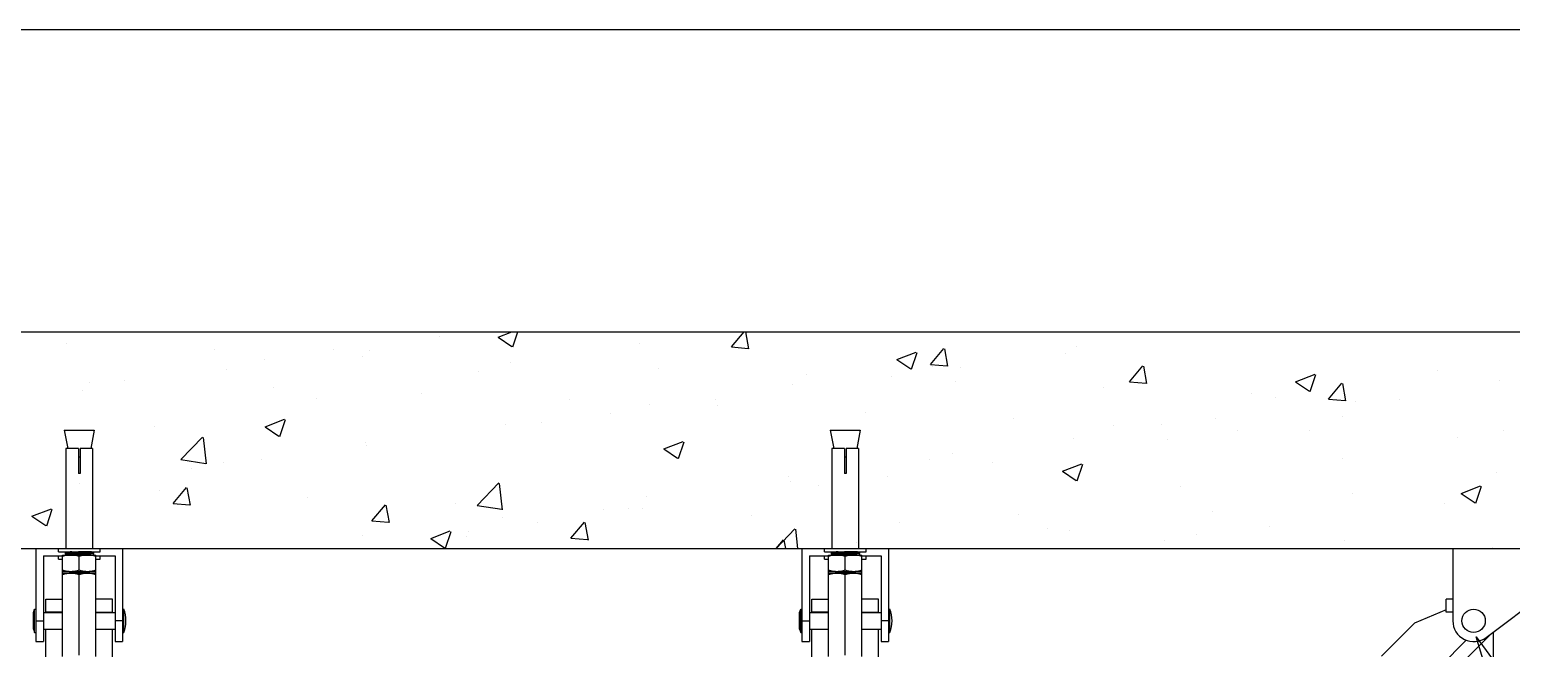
# Model space of a CAD drawing. Extents: x 1060579 to 1383165, y 581819 to 1037910.
# Drawn here: x 1266877 to 1270928, y 866759 to 868450 of the extents above; entities that cross this region are included whole.
import ezdxf

# ---------------------------------------------------------------- set-up
doc = ezdxf.new("R2010")
doc.units = 0
doc.header["$LTSCALE"] = 1000
doc.header["$MEASUREMENT"] = 0
for name, color, linetype in [('02___PRT_ALL_AXES', 7, 'Continuous'), ('03___PRT_ALL_CURVES', 7, 'Continuous'), ('11122', 7, 'Continuous'), ('图框', 7, 'Continuous')]:
    doc.layers.add(name, color=color, linetype=linetype)

msp = doc.modelspace()

# ---------------------------------------------------------------- linework, layer by layer
at = {"color": 0, "linetype": 'Continuous'}
for p, q in [((1266976.2, 867305.1), (1266976.2, 867236.9)), ((1267010.3, 867305.1), (1266976.2, 867305.1)), ((1267010.3, 867305.1), (1267010.3, 867236.9)), ((1267014.9, 867305.1), (1267014.9, 867236.9)), ((1267048.9, 867305.1), (1267014.9, 867305.1)), ((1267048.9, 867305.1), (1267048.9, 867236.9)), ((1269070.7, 867305.1), (1269070.7, 867236.9)), ((1269104.8, 867305.1), (1269070.7, 867305.1)), ((1269104.8, 867305.1), (1269104.8, 867236.9)), ((1269109.4, 867305.1), (1269109.4, 867236.9)), ((1269143.5, 867305.1), (1269109.4, 867305.1)), ((1269143.5, 867305.1), (1269143.5, 867236.9)), ((1266976.1, 867236.9), (1266976.1, 867032)), ((1266976.2, 867236.9), (1266976.1, 867236.9)), ((1267014.9, 867236.9), (1267010.3, 867236.9)), ((1267049, 867236.9), (1267048.9, 867236.9)), ((1267049, 867236.9), (1267049, 867032)), ((1269070.7, 867236.9), (1269070.7, 867032)), ((1269070.7, 867236.9), (1269070.7, 867236.9)), ((1269109.4, 867236.9), (1269104.8, 867236.9)), ((1269143.5, 867236.9), (1269143.5, 867032)), ((1269143.5, 867236.9), (1269143.5, 867236.9)), ((1266894.2, 867032), (1266894.2, 866777)), ((1266894.2, 867032), (1266955.7, 867032)), ((1267069.5, 867032), (1267131, 867032)), ((1267131, 867032), (1267131, 866777)), ((1268988.7, 867032), (1268988.7, 866777)), ((1268988.7, 867032), (1269050.2, 867032)), ((1269164, 867032), (1269225.5, 867032)), ((1269225.5, 867032), (1269225.5, 866777)), ((1270768.1, 867032), (1270768.1, 866833.9)), ((1270768.1, 867032), (1271188.9, 867032)), ((1266914.7, 867011.5), (1266914.7, 866777)), ((1266914.7, 867011.5), (1266967, 867011.5)), ((1266973.9, 867020.6), (1266973.9, 867016.9)), ((1266977.2, 867021.4), (1266976.5, 867021.3)), ((1266978.1, 867021.4), (1266977.2, 867021.4)), ((1266977.8, 867016.1), (1266978.7, 867016.1)), ((1266979, 867021.5), (1266978.1, 867021.4)), ((1266978.7, 867016.1), (1266979.7, 867016)), ((1266980.7, 867021.5), (1266979, 867021.5)), ((1266979.7, 867016), (1266981.6, 867015.9)), ((1266982.7, 867021.6), (1266980.7, 867021.5)), ((1266981.6, 867015.9), (1266985.3, 867015.8)), ((1266987.8, 867021.8), (1266982.7, 867021.6)), ((1266983.8, 867016.7), (1266985.2, 867016.6)), ((1266985.2, 867017.6), (1266984.4, 867017.6)), ((1266985.2, 867021.3), (1266984.7, 867021.2)), ((1266985.2, 867017.1), (1266984.7, 867017.1)), ((1266984.8, 867015.8), (1266985.2, 867015.8)), ((1266985.3, 867021.3), (1266985.2, 867021.3)), ((1266985.3, 867017.6), (1266985.2, 867017.6)), ((1266985.3, 867017.1), (1266985.2, 867017.1)), ((1266985.2, 867017.1), (1266985.2, 867017.1)), ((1266985.3, 867022), (1266985.3, 867022.8)), ((1266985.3, 867021.9), (1266985.7, 867021.7)), ((1266985.3, 867016.8), (1266986.2, 867016.9)), ((1266985.3, 867015.2), (1266985.3, 867016.8)), ((1266985.3, 867015.1), (1266987.7, 867013.7)), ((1266986.2, 867016.9), (1266987.2, 867017)), ((1266986.4, 867022.3), (1266987.9, 867022.5)), ((1266986.4, 867015.5), (1266987.9, 867015.7)), ((1266987.2, 867017), (1266988.3, 867017)), ((1266996.5, 867022), (1266987.8, 867021.8)), ((1266988.4, 867017.7), (1266988.3, 867017.7)), ((1266988.3, 867017), (1266990.4, 867017.1)), ((1266988.5, 867017.7), (1266988.4, 867017.7)), ((1266990.4, 867017.1), (1266993.7, 867017.2)), ((1266993.7, 867017.2), (1266998.7, 867017.4)), ((1266998.7, 867017.4), (1267005.9, 867017.6)), ((1267012.6, 867017.8), (1267011.6, 867017.8)), ((1267012.6, 867017.8), (1267011.6, 867017.8)), ((1267011.7, 867016.9), (1267012.4, 867016.9)), ((1267012.6, 867022.4), (1267011.8, 867022.4)), ((1267027.7, 867022.8), (1267012.6, 867022.4)), ((1267015.8, 867022.5), (1267012.6, 867022.4)), ((1267012.6, 867017.8), (1267012.6, 867017.8)), ((1267024.9, 867018.1), (1267037.3, 867018.4)), ((1267034.5, 867015.7), (1267037.5, 867016)), ((1267035.3, 867014), (1267037.8, 867014.2)), ((1267036, 867018.9), (1267035.7, 867018.8)), ((1267037.3, 867018.4), (1267042.5, 867018.6)), ((1267037.8, 867014.2), (1267039.3, 867014.4)), ((1267039.8, 867016.6), (1267038.1, 867017.5)), ((1267039.9, 867022.6), (1267038.5, 867022.6)), ((1267039.3, 867014.4), (1267039.8, 867014.6)), ((1267039.8, 867014.1), (1267039.3, 867014.5)), ((1267039.9, 867016.5), (1267039.8, 867016.6)), ((1267039.8, 867014.6), (1267039.9, 867014.6)), ((1267039.8, 867014.5), (1267039.9, 867014.5)), ((1267039.8, 867014.1), (1267040.3, 867014.1)), ((1267046.1, 867022.8), (1267039.9, 867022.6)), ((1267039.9, 867016.5), (1267039.9, 867014.6)), ((1267039.9, 867014.5), (1267040, 867014.5)), ((1267039.9, 867013.7), (1267039.9, 867014)), ((1267042.1, 867017.7), (1267042.2, 867017.6)), ((1267042.1, 867013.9), (1267042.2, 867013.9)), ((1267042.2, 867014.2), (1267042.2, 867017.6)), ((1267042.2, 867014.2), (1267042.2, 867014.2)), ((1267042.2, 867013.9), (1267042.3, 867013.8)), ((1267042.3, 867013.8), (1267042.5, 867013.8)), ((1267042.5, 867018.6), (1267044.5, 867018.7)), ((1267042.5, 867013.8), (1267042.6, 867013.7)), ((1267042.9, 867018.3), (1267050.8, 867018.3)), ((1267044.5, 867018.7), (1267046.2, 867018.8)), ((1267046.4, 867018.7), (1267045.7, 867018.7)), ((1267046.2, 867018.8), (1267047.2, 867018.8)), ((1267047.3, 867018.7), (1267046.4, 867018.7)), ((1267047.2, 867018.8), (1267048, 867018.9)), ((1267048, 867018.6), (1267047.3, 867018.7)), ((1267048, 867018.9), (1267048.6, 867018.9)), ((1267051.3, 867022.8), (1267051.3, 867019.7)), ((1267051.3, 867017.8), (1267051.3, 867017.8)), ((1267051.3, 867017.8), (1267051.3, 867014.2)), ((1267058.1, 867011.5), (1267110.5, 867011.5)), ((1267110.5, 867011.5), (1267110.5, 866777)), ((1269009.2, 867011.5), (1269009.2, 866777)), ((1269009.2, 867011.5), (1269061.6, 867011.5)), ((1269068.4, 867020.6), (1269068.4, 867016.9)), ((1269071.8, 867021.4), (1269071, 867021.3)), ((1269072.6, 867021.4), (1269071.8, 867021.4)), ((1269072.3, 867016.1), (1269073.2, 867016.1)), ((1269073.5, 867021.5), (1269072.6, 867021.4)), ((1269073.2, 867016.1), (1269074.3, 867016)), ((1269075.2, 867021.5), (1269073.5, 867021.5)), ((1269074.3, 867016), (1269076.1, 867015.9)), ((1269077.3, 867021.6), (1269075.2, 867021.5)), ((1269076.1, 867015.9), (1269079.8, 867015.8)), ((1269082.3, 867021.8), (1269077.3, 867021.6)), ((1269078.3, 867016.7), (1269079.7, 867016.6)), ((1269079.7, 867017.6), (1269078.9, 867017.6)), ((1269079.7, 867017.1), (1269079.2, 867017.1)), ((1269079.8, 867021.3), (1269079.3, 867021.2)), ((1269079.3, 867015.8), (1269079.7, 867015.8)), ((1269079.8, 867017.6), (1269079.7, 867017.6)), ((1269079.8, 867017.1), (1269079.7, 867017.1)), ((1269079.8, 867022), (1269079.8, 867022.8)), ((1269079.8, 867021.9), (1269080.2, 867021.7)), ((1269079.8, 867021.3), (1269079.8, 867021.3)), ((1269079.8, 867017.1), (1269079.8, 867017.1)), ((1269079.8, 867016.8), (1269080.7, 867016.9)), ((1269079.8, 867015.2), (1269079.8, 867016.8)), ((1269079.8, 867015.1), (1269082.2, 867013.7)), ((1269080.7, 867016.9), (1269081.7, 867017)), ((1269080.9, 867022.3), (1269082.5, 867022.5)), ((1269080.9, 867015.5), (1269082.5, 867015.7)), ((1269081.7, 867017), (1269082.9, 867017)), ((1269091, 867022), (1269082.3, 867021.8)), ((1269083, 867017.7), (1269082.8, 867017.7)), ((1269082.9, 867017), (1269084.9, 867017.1)), ((1269083, 867017.7), (1269083, 867017.7)), ((1269084.9, 867017.1), (1269088.2, 867017.2)), ((1269088.2, 867017.2), (1269093.2, 867017.4)), ((1269093.2, 867017.4), (1269100.4, 867017.6)), ((1269107.1, 867017.8), (1269106.1, 867017.8)), ((1269107.1, 867017.8), (1269106.1, 867017.8)), ((1269106.2, 867016.9), (1269107, 867016.9)), ((1269107.1, 867022.4), (1269106.3, 867022.4)), ((1269122.2, 867022.8), (1269107.1, 867022.4)), ((1269110.3, 867022.5), (1269107.1, 867022.4)), ((1269119.4, 867018.1), (1269131.8, 867018.4)), ((1269129.1, 867015.7), (1269132, 867016)), ((1269129.8, 867014), (1269132.3, 867014.2)), ((1269130.5, 867018.9), (1269130.2, 867018.8)), ((1269131.8, 867018.4), (1269137, 867018.6)), ((1269132.3, 867014.2), (1269133.9, 867014.4)), ((1269134.3, 867016.6), (1269132.6, 867017.5)), ((1269134.5, 867022.6), (1269133, 867022.6)), ((1269134.4, 867014.1), (1269133.8, 867014.5)), ((1269133.9, 867014.4), (1269134.3, 867014.6)), ((1269134.4, 867016.5), (1269134.3, 867016.6)), ((1269134.3, 867014.6), (1269134.4, 867014.6)), ((1269134.4, 867016.5), (1269134.4, 867014.6)), ((1269134.4, 867014.5), (1269134.4, 867014.5)), ((1269134.4, 867014.5), (1269134.5, 867014.5)), ((1269134.4, 867014.1), (1269134.8, 867014.1)), ((1269134.4, 867013.7), (1269134.4, 867014)), ((1269140.6, 867022.8), (1269134.5, 867022.6)), ((1269136.6, 867017.7), (1269136.7, 867017.6)), ((1269136.6, 867013.9), (1269136.7, 867013.9)), ((1269136.7, 867014.2), (1269136.7, 867017.6)), ((1269136.7, 867014.2), (1269136.7, 867014.2)), ((1269136.7, 867013.9), (1269136.9, 867013.8)), ((1269136.9, 867013.8), (1269137, 867013.8)), ((1269137, 867018.6), (1269139.1, 867018.7)), ((1269137, 867013.8), (1269137.1, 867013.7)), ((1269137.4, 867018.3), (1269145.3, 867018.3)), ((1269139.1, 867018.7), (1269140.7, 867018.8)), ((1269140.9, 867018.7), (1269140.2, 867018.7)), ((1269140.7, 867018.8), (1269141.7, 867018.8)), ((1269141.7, 867018.8), (1269142.5, 867018.9)), ((1269142.5, 867018.9), (1269143.2, 867018.9)), ((1269145.8, 867022.8), (1269145.8, 867019.7)), ((1269145.8, 867017.8), (1269145.8, 867017.8)), ((1269145.8, 867017.8), (1269145.8, 867014.2)), ((1269152.6, 867011.5), (1269205, 867011.5)), ((1269205, 867011.5), (1269205, 866777)), ((1270859.3, 866788.4), (1271155.1, 867011.5)), ((1266985.3, 866968.2), (1266985.3, 866967.4)), ((1266985.3, 866967.3), (1266985.3, 866967.3)), ((1266985.3, 866967.2), (1266989.3, 866964.9)), ((1266985.4, 866967.5), (1266986.4, 866967.7)), ((1266985.8, 866967.5), (1266987.3, 866967.7)), ((1266986.4, 866967.7), (1266987.9, 866967.9)), ((1266988.5, 866964.7), (1266986.6, 866963.7)), ((1266987.3, 866967.7), (1266989.9, 866968)), ((1266988.4, 866965.6), (1266988.4, 866964.6)), ((1266988.7, 866964.8), (1266988.5, 866964.7)), ((1266989.6, 866968), (1266989.8, 866968)), ((1267034.8, 866964.8), (1267037.6, 866965)), ((1267036.2, 866967.8), (1267035.1, 866967.7)), ((1267039.8, 866966.3), (1267036.7, 866968.1)), ((1267036.7, 866968.1), (1267036.7, 866968)), ((1267038.8, 866965.9), (1267037.2, 866965.8)), ((1267037.6, 866965), (1267039.3, 866965.2)), ((1267039.2, 866966), (1267038.8, 866965.9)), ((1267039.8, 866963.9), (1267039.9, 866964)), ((1267039.9, 866963.7), (1267039.9, 866966.2)), ((1269079.8, 866968.2), (1269079.8, 866967.4)), ((1269079.8, 866967.3), (1269079.8, 866967.3)), ((1269079.9, 866967.2), (1269083.8, 866964.9)), ((1269080, 866967.5), (1269080.9, 866967.7)), ((1269080.3, 866967.5), (1269081.9, 866967.7)), ((1269080.9, 866967.7), (1269082.5, 866967.9)), ((1269083, 866964.7), (1269081.1, 866963.7)), ((1269081.9, 866967.7), (1269084.4, 866968)), ((1269082.9, 866965.6), (1269082.9, 866964.6)), ((1269083.2, 866964.8), (1269083, 866964.7)), ((1269084.1, 866968), (1269084.3, 866968)), ((1269129.3, 866964.8), (1269132.1, 866965)), ((1269130.7, 866967.8), (1269129.7, 866967.7)), ((1269134.4, 866966.3), (1269131.2, 866968.1)), ((1269131.3, 866968.1), (1269131.2, 866968)), ((1269133.3, 866965.9), (1269131.7, 866965.8)), ((1269132.1, 866965), (1269133.8, 866965.2)), ((1269133.8, 866966), (1269133.3, 866965.9)), ((1269134.4, 866963.7), (1269134.4, 866966.2)), ((1269134.4, 866963.9), (1269134.4, 866964)), ((1266921.5, 866856.6), (1266921.5, 866893.1)), ((1266921.5, 866893.1), (1266967, 866893.1)), ((1267103.6, 866893.1), (1267058.1, 866893.1)), ((1267103.6, 866856.6), (1267103.6, 866893.1)), ((1269016, 866856.6), (1269016, 866893.1)), ((1269016, 866893.1), (1269061.6, 866893.1)), ((1269198.2, 866893.1), (1269152.6, 866893.1)), ((1269198.2, 866856.6), (1269198.2, 866893.1)), ((1270750.3, 866857.1), (1270750.3, 866893.1)), ((1270768.1, 866893.1), (1270750.3, 866893.1)), ((1266894.2, 866833.9), (1266914.7, 866833.9)), ((1266967, 866857.1), (1266921.5, 866857.1)), ((1267058.1, 866857.1), (1267103.6, 866857.1)), ((1267131, 866833.9), (1267110.5, 866833.9)), ((1268988.7, 866833.9), (1269009.2, 866833.9)), ((1269061.6, 866857.1), (1269016, 866857.1)), ((1269152.6, 866857.1), (1269198.2, 866857.1)), ((1269225.5, 866833.9), (1269205, 866833.9)), ((1270750.3, 866863.8), (1270663.7, 866827.1)), ((1270768.1, 866857.1), (1270750.3, 866857.1)), ((1267103.6, 866690.5), (1267103.6, 866811.1)), ((1269016, 866690.5), (1269016, 866811.1)), ((1270663.7, 866827.1), (1270573.5, 866736.9)), ((1270866.9, 866792), (1270760.5, 866685.7)), ((1270879.6, 866695.3), (1270879.6, 866803.8)), ((1266894.2, 866777), (1266914.7, 866777)), ((1267110.5, 866777), (1267131, 866777)), ((1268988.7, 866777), (1269009.2, 866777)), ((1269205, 866777), (1269225.5, 866777)), ((1270804.9, 866781), (1270735.1, 866711.1))]:
    msp.add_line(p, q, dxfattribs=at)
at = {"color": 7, "linetype": 'Continuous'}
for p, q in [((1266921.5, 865181), (1266921.5, 866811.1)), ((1269198.2, 865319.9), (1269198.2, 866811.1))]:
    msp.add_line(p, q, dxfattribs=at)
at = {"color": 0, "linetype": 'Continuous'}
for points in [[(1266976.5, 867021.3), (1266976.2, 867021.3), (1266975.9, 867021.3), (1266975.7, 867021.3), (1266975.4, 867021.2), (1266975.2, 867021.2), (1266975, 867021.2), (1266974.9, 867021.2), (1266974.7, 867021.2), (1266974.6, 867021.1), (1266974.5, 867021.1), (1266974.4, 867021.1), (1266974.3, 867021.1), (1266974.2, 867021), (1266974.1, 867021), (1266974, 867020.9), (1266973.9, 867020.7), (1266973.9, 867020.6)], [(1266973.9, 867016.9), (1266973.9, 867016.8), (1266974, 867016.6), (1266974.1, 867016.5), (1266974.2, 867016.5), (1266974.3, 867016.4), (1266974.4, 867016.4), (1266974.5, 867016.4), (1266974.6, 867016.4), (1266974.7, 867016.3), (1266974.9, 867016.3), (1266975.1, 867016.3), (1266975.3, 867016.3), (1266975.5, 867016.3), (1266975.7, 867016.2), (1266976, 867016.2), (1266976.3, 867016.2), (1266976.6, 867016.2), (1266977, 867016.1), (1266977.8, 867016.1)], [(1266982.8, 867016.6), (1266982.8, 867016.6), (1266982.8, 867016.6), (1266982.9, 867016.6), (1266983, 867016.6), (1266983.2, 867016.6), (1266983.3, 867016.7), (1266983.5, 867016.7), (1266983.7, 867016.7), (1266984, 867016.7), (1266984.3, 867016.8), (1266984.6, 867016.8), (1266984.9, 867016.8), (1266985.3, 867016.8)], [(1267011.8, 867022.4), (1267010.3, 867022.3), (1266996.5, 867022)], [(1267005.9, 867017.6), (1267011.2, 867017.8), (1267011.6, 867017.8)], [(1267012.6, 867017.8), (1267014.1, 867017.9), (1267024.9, 867018.1)], [(1267040.3, 867014.1), (1267040.6, 867014.1), (1267040.9, 867014), (1267041.2, 867014), (1267041.4, 867014), (1267041.6, 867014), (1267041.8, 867013.9), (1267042, 867013.9), (1267042.1, 867013.9)], [(1267050.6, 867018.4), (1267050.5, 867018.4), (1267050.4, 867018.4), (1267050.3, 867018.4), (1267050.1, 867018.5), (1267049.9, 867018.5), (1267049.7, 867018.5), (1267049.5, 867018.5), (1267049.3, 867018.5), (1267049, 867018.6), (1267048.7, 867018.6), (1267048, 867018.6)], [(1267048.6, 867018.9), (1267048.9, 867018.9), (1267049.2, 867018.9), (1267049.5, 867019), (1267049.7, 867019), (1267049.9, 867019), (1267050.1, 867019), (1267050.2, 867019), (1267050.4, 867019.1), (1267050.5, 867019.1), (1267050.6, 867019.1), (1267050.7, 867019.1), (1267050.8, 867019.1), (1267050.9, 867019.2), (1267051, 867019.2), (1267051.1, 867019.3), (1267051.2, 867019.5), (1267051.3, 867019.6)], [(1267051.3, 867017.8), (1267051.2, 867018), (1267051.1, 867018.2), (1267051, 867018.3), (1267050.9, 867018.3), (1267050.8, 867018.3), (1267050.7, 867018.4), (1267050.6, 867018.4)], [(1269071, 867021.3), (1269070.7, 867021.3), (1269070.4, 867021.3), (1269070.2, 867021.3), (1269070, 867021.2), (1269069.7, 867021.2), (1269069.6, 867021.2), (1269069.4, 867021.2), (1269069.2, 867021.2), (1269069.1, 867021.1), (1269069, 867021.1), (1269068.9, 867021.1), (1269068.8, 867021.1), (1269068.7, 867021), (1269068.6, 867021), (1269068.5, 867020.9), (1269068.4, 867020.7), (1269068.4, 867020.6)], [(1269068.4, 867016.9), (1269068.4, 867016.8), (1269068.5, 867016.6), (1269068.7, 867016.5), (1269068.7, 867016.5), (1269068.8, 867016.4), (1269068.9, 867016.4), (1269069, 867016.4), (1269069.1, 867016.4), (1269069.3, 867016.3), (1269069.4, 867016.3), (1269069.6, 867016.3), (1269069.8, 867016.3), (1269070, 867016.3), (1269070.2, 867016.2), (1269070.5, 867016.2), (1269070.8, 867016.2), (1269071.1, 867016.2), (1269071.5, 867016.1), (1269072.3, 867016.1)], [(1269077.3, 867016.6), (1269077.3, 867016.6), (1269077.4, 867016.6), (1269077.4, 867016.6), (1269077.6, 867016.6), (1269077.7, 867016.6), (1269077.9, 867016.7), (1269078, 867016.7), (1269078.3, 867016.7), (1269078.5, 867016.7), (1269078.8, 867016.8), (1269079.1, 867016.8), (1269079.4, 867016.8), (1269079.8, 867016.8)], [(1269106.3, 867022.4), (1269104.8, 867022.3), (1269091, 867022)], [(1269100.4, 867017.6), (1269105.8, 867017.8), (1269106.1, 867017.8)], [(1269107.1, 867017.8), (1269108.6, 867017.9), (1269119.4, 867018.1)], [(1269134.8, 867014.1), (1269135.1, 867014.1), (1269135.4, 867014), (1269135.7, 867014), (1269135.9, 867014), (1269136.1, 867014), (1269136.3, 867013.9), (1269136.5, 867013.9), (1269136.6, 867013.9)], [(1269142.2, 867018.6), (1269141.8, 867018.7), (1269140.9, 867018.7)], [(1269145.2, 867018.4), (1269145, 867018.4), (1269144.9, 867018.4), (1269144.8, 867018.4), (1269144.6, 867018.5), (1269144.4, 867018.5), (1269144.2, 867018.5), (1269144, 867018.5), (1269143.8, 867018.5), (1269143.5, 867018.6), (1269143.2, 867018.6), (1269142.9, 867018.6), (1269142.2, 867018.6)], [(1269143.2, 867018.9), (1269143.5, 867018.9), (1269143.7, 867018.9), (1269144, 867019), (1269144.2, 867019), (1269144.4, 867019), (1269144.6, 867019), (1269144.8, 867019), (1269144.9, 867019.1), (1269145, 867019.1), (1269145.2, 867019.1), (1269145.3, 867019.1), (1269145.3, 867019.1), (1269145.4, 867019.2), (1269145.5, 867019.2), (1269145.6, 867019.3), (1269145.8, 867019.5), (1269145.8, 867019.6)], [(1269145.8, 867017.8), (1269145.8, 867018), (1269145.6, 867018.2), (1269145.5, 867018.3), (1269145.4, 867018.3), (1269145.3, 867018.3), (1269145.3, 867018.4), (1269145.2, 867018.4)]]:
    msp.add_lwpolyline(points, dxfattribs=at)
at = {"color": 4}
msp.add_lwpolyline([(1270854.2, 866718), (1270831.6, 866790), (1270876.4, 866729.2)], close=True, dxfattribs=at)
at = {"color": 0, "linetype": 'Continuous'}
for centre, radius, start, end in [((1267020, 865916), 1102.2, 91.6501, 91.8075), ((1266996.2, 866931.9), 90.9, 94.1684, 95.1881), ((1266996.2, 866925.1), 90.9, 94.1694, 95.1882), ((1267004.4, 866817.6), 205.6, 93.2399, 94.147), ((1266910.3, 871718.6), 4697.3, 271.2473, 271.4806), ((1266945.6, 869525), 2503.6, 271.6057, 271.8794), ((1267019.6, 867222.3), 208.9, 273.3668, 274.3005), ((1267004.1, 868153.9), 1135.5, 271.607, 271.7731), ((1269114.6, 865916), 1102.2, 91.6501, 91.8075), ((1269090.7, 866931.9), 90.9, 94.1684, 95.1881), ((1269090.7, 866925.1), 90.9, 94.1694, 95.1882), ((1269098.9, 866817.6), 205.6, 93.2399, 94.147), ((1269004.9, 871718.6), 4697.3, 271.2473, 271.4806), ((1269040.1, 869525), 2503.6, 271.6057, 271.8794), ((1269114.1, 867222.3), 208.9, 273.3668, 274.3005), ((1269098.6, 868153.9), 1135.5, 271.607, 271.7731), ((1266996.2, 866877.3), 91, 94.1671, 95.1881), ((1267004.9, 866755.6), 212.9, 93.2502, 94.067), ((1267005.5, 866759.6), 209, 93.3665, 94.3004), ((1267029, 867056.2), 90.8, 274.1697, 275.1896), ((1267038.2, 866970.4), 5.31, 281.6493, 282.7309), ((1269090.7, 866877.3), 91, 94.1671, 95.1881), ((1269099.4, 866755.6), 212.9, 93.2502, 94.067), ((1269100.1, 866759.6), 209, 93.3665, 94.3004), ((1269123.5, 867056.2), 90.8, 274.1697, 275.1896), ((1269132.8, 866970.4), 5.31, 281.6493, 282.7309), ((1270825, 866833.9), 56.9, 180, 307.0107), ((1270825, 866833.9), 59.2, 314.9988, 322.2479)]:
    msp.add_arc(centre, radius, start, end, dxfattribs=at)
for points, knots in [([(1266984.7, 867021.2), (1266983.2, 867021.2), (1266981, 867021.1), (1266978.4, 867021), (1266976.8, 867020.9), (1266975.6, 867020.8), (1266974.7, 867020.8), (1266974.2, 867020.7), (1266973.9, 867020.6), (1266973.9, 867020.6)], [0, 0, 0, 0, 0.423925, 0.595722, 0.738554, 0.851132, 0.932472, 0.981953, 1, 1, 1, 1]), ([(1266984.4, 867017.6), (1266982.9, 867017.5), (1266980.8, 867017.5), (1266978.2, 867017.3), (1266976.7, 867017.3), (1266975.5, 867017.2), (1266974.6, 867017.1), (1266974.2, 867017), (1266973.9, 867017), (1266973.9, 867016.9)], [0, 0, 0, 0, 0.424043, 0.595743, 0.738454, 0.850936, 0.93224, 0.981777, 1, 1, 1, 1]), ([(1266984.7, 867017.1), (1266981.3, 867017), (1266967.4, 867016.5), (1266981.3, 867015.9), (1266984.8, 867015.8)], [0, 0, 0, 0, 0.498057, 1, 1, 1, 1]), ([(1266986.4, 867016.9), (1266985.9, 867016.9), (1266985, 867016.8), (1266983.9, 867016.7), (1266983.3, 867016.7), (1266983, 867016.6), (1266982.7, 867016.6), (1266982.6, 867016.5), (1266982.5, 867016.4), (1266982.6, 867016.4), (1266982.8, 867016.3), (1266983.1, 867016.3), (1266983.5, 867016.2), (1266984.2, 867016.2), (1266984.8, 867016.1), (1266985.2, 867016.1)], [0, 0, 0, 0, 0.234154, 0.41116, 0.477498, 0.528783, 0.56497, 0.586288, 0.595101, 0.608674, 0.63648, 0.679317, 0.737253, 0.810169, 1, 1, 1, 1]), ([(1267038.5, 867022.6), (1267034.3, 867022.4), (1267016.6, 867022), (1266998.9, 867021.7), (1266985.3, 867021.3)], [0, 0, 0, 0, 0.234468, 1, 1, 1, 1]), ([(1266985.3, 867022), (1266985.3, 867022.1), (1266985.8, 867022.2), (1266986.1, 867022.3), (1266986.4, 867022.3)], [0, 0, 0, 0, 0.274675, 1, 1, 1, 1]), ([(1267011.6, 867017.8), (1267009.2, 867017.8), (1267000.4, 867017.6), (1266991.6, 867017.4), (1266985.3, 867017.1)], [0, 0, 0, 0, 0.27684, 1, 1, 1, 1]), ([(1266985.3, 867015.2), (1266985.3, 867015.3), (1266985.8, 867015.4), (1266986.1, 867015.5), (1266986.4, 867015.5)], [0, 0, 0, 0, 0.274682, 1, 1, 1, 1]), ([(1267011.6, 867017.8), (1267006.8, 867017.7), (1266998.4, 867017.4), (1266990, 867017.1), (1266986.4, 867016.9)], [0, 0, 0, 0, 0.578882, 1, 1, 1, 1]), ([(1267035.7, 867018.8), (1267032, 867018.7), (1267016.2, 867018.4), (1267000.5, 867018.1), (1266988.5, 867017.7)], [0, 0, 0, 0, 0.237826, 1, 1, 1, 1]), ([(1266989.6, 867015.8), (1266991, 867015.9), (1266998.3, 867016.3), (1267005.7, 867016.6), (1267011.7, 867016.9)], [0, 0, 0, 0, 0.190147, 1, 1, 1, 1]), ([(1266993.3, 867013.7), (1266996.5, 867013.9), (1267010.3, 867014.6), (1267024.1, 867015), (1267034.5, 867015.7)], [0, 0, 0, 0, 0.237578, 1, 1, 1, 1]), ([(1267012.4, 867016.9), (1267014.7, 867017), (1267022.4, 867017.3), (1267030.2, 867017.6), (1267035.6, 867018)], [0, 0, 0, 0, 0.294129, 1, 1, 1, 1]), ([(1267035.6, 867018), (1267036.2, 867018), (1267037.3, 867018.1), (1267038.4, 867018.2), (1267038.8, 867018.3)], [0, 0, 0, 0, 0.577661, 1, 1, 1, 1]), ([(1267037.5, 867016), (1267037.7, 867016), (1267038.3, 867016.1), (1267038.9, 867016.1), (1267039.3, 867016.2)], [0, 0, 0, 0, 0.309698, 1, 1, 1, 1]), ([(1267038.8, 867018.3), (1267039, 867018.3), (1267039.4, 867018.4), (1267039.7, 867018.5), (1267039.8, 867018.5)], [0, 0, 0, 0, 0.642402, 1, 1, 1, 1]), ([(1267039.9, 867014), (1267039.9, 867013.9), (1267039.4, 867013.9), (1267039.1, 867013.8), (1267038.8, 867013.7)], [0, 0, 0, 0, 0.274803, 1, 1, 1, 1]), ([(1267039, 867018), (1267039.7, 867018), (1267040.7, 867017.9), (1267041.8, 867017.8), (1267042.1, 867017.7)], [0, 0, 0, 0, 0.677744, 1, 1, 1, 1]), ([(1267051.3, 867019.7), (1267051.3, 867019.6), (1267050.9, 867019.6), (1267050.4, 867019.4), (1267049.4, 867019.4), (1267048, 867019.3), (1267046.3, 867019.2), (1267043.3, 867019.1), (1267040.9, 867019), (1267039.2, 867019)], [0, 0, 0, 0, 0.017992, 0.06769, 0.149385, 0.262368, 0.405527, 0.577405, 1, 1, 1, 1]), ([(1267039.3, 867016.2), (1267039.4, 867016.3), (1267039.6, 867016.3), (1267039.9, 867016.4), (1267039.9, 867016.5)], [0, 0, 0, 0, 0.689299, 1, 1, 1, 1]), ([(1267039.9, 867016.5), (1267039.9, 867016.5), (1267039.9, 867016.5), (1267039.9, 867016.5), (1267039.9, 867016.5)], [0, 0, 0, 0, 0.5047, 1, 1, 1, 1]), ([(1267040, 867014.5), (1267040.2, 867014.5), (1267040.8, 867014.5), (1267041.4, 867014.4), (1267041.9, 867014.3)], [0, 0, 0, 0, 0.331185, 1, 1, 1, 1]), ([(1267041.3, 867018.6), (1267041.5, 867018.6), (1267041.9, 867018.5), (1267042.4, 867018.4), (1267042.7, 867018.4), (1267042.9, 867018.3), (1267042.9, 867018.3)], [0, 0, 0, 0, 0.42703, 0.735528, 0.924649, 1, 1, 1, 1]), ([(1267041.9, 867014.3), (1267041.9, 867014.3), (1267042, 867014.3), (1267042.2, 867014.2), (1267042.2, 867014.2)], [0, 0, 0, 0, 0.70775, 1, 1, 1, 1]), ([(1267042.9, 867018.3), (1267042.7, 867018.3), (1267042.3, 867018.1), (1267042.2, 867017.8), (1267042.2, 867017.6)], [0, 0, 0, 0, 0.495875, 1, 1, 1, 1]), ([(1267045.7, 867018.7), (1267046.5, 867018.7), (1267047.7, 867018.6), (1267049.2, 867018.6), (1267050, 867018.5), (1267050.5, 867018.4), (1267050.7, 867018.4), (1267050.8, 867018.3), (1267050.8, 867018.3)], [0, 0, 0, 0, 0.429234, 0.741517, 0.852145, 0.931884, 0.980656, 1, 1, 1, 1]), ([(1269079.3, 867021.2), (1269077.7, 867021.2), (1269075.6, 867021.1), (1269072.9, 867021), (1269071.3, 867020.9), (1269070.1, 867020.8), (1269069.2, 867020.8), (1269068.7, 867020.7), (1269068.4, 867020.6), (1269068.4, 867020.6)], [0, 0, 0, 0, 0.423925, 0.595722, 0.738554, 0.851132, 0.932472, 0.981953, 1, 1, 1, 1]), ([(1269078.9, 867017.6), (1269077.4, 867017.5), (1269075.3, 867017.5), (1269072.7, 867017.3), (1269071.2, 867017.3), (1269070.1, 867017.2), (1269069.2, 867017.1), (1269068.7, 867017), (1269068.4, 867017), (1269068.4, 867016.9)], [0, 0, 0, 0, 0.424043, 0.595743, 0.738454, 0.850936, 0.93224, 0.981777, 1, 1, 1, 1]), ([(1269079.2, 867017.1), (1269075.8, 867017), (1269061.9, 867016.5), (1269075.8, 867015.9), (1269079.3, 867015.8)], [0, 0, 0, 0, 0.498057, 1, 1, 1, 1]), ([(1269081, 867016.9), (1269080.4, 867016.9), (1269079.5, 867016.8), (1269078.5, 867016.7), (1269077.8, 867016.7), (1269077.5, 867016.6), (1269077.2, 867016.6), (1269077.1, 867016.5), (1269077, 867016.4), (1269077.2, 867016.4), (1269077.3, 867016.3), (1269077.6, 867016.3), (1269078, 867016.2), (1269078.7, 867016.2), (1269079.3, 867016.1), (1269079.7, 867016.1)], [0, 0, 0, 0, 0.234154, 0.41116, 0.477498, 0.528783, 0.56497, 0.586288, 0.595101, 0.608674, 0.63648, 0.679317, 0.737253, 0.810169, 1, 1, 1, 1]), ([(1269133, 867022.6), (1269128.9, 867022.4), (1269111.1, 867022), (1269093.4, 867021.7), (1269079.8, 867021.3)], [0, 0, 0, 0, 0.234468, 1, 1, 1, 1]), ([(1269079.8, 867022), (1269079.8, 867022.1), (1269080.3, 867022.2), (1269080.6, 867022.3), (1269080.9, 867022.3)], [0, 0, 0, 0, 0.274675, 1, 1, 1, 1]), ([(1269106.1, 867017.8), (1269103.7, 867017.8), (1269094.9, 867017.6), (1269086.2, 867017.4), (1269079.8, 867017.1)], [0, 0, 0, 0, 0.27684, 1, 1, 1, 1]), ([(1269079.8, 867015.2), (1269079.8, 867015.3), (1269080.3, 867015.4), (1269080.6, 867015.5), (1269080.9, 867015.5)], [0, 0, 0, 0, 0.274682, 1, 1, 1, 1]), ([(1269106.1, 867017.8), (1269101.3, 867017.7), (1269092.9, 867017.4), (1269084.5, 867017.1), (1269081, 867016.9)], [0, 0, 0, 0, 0.578882, 1, 1, 1, 1]), ([(1269130.2, 867018.8), (1269126.5, 867018.7), (1269110.8, 867018.4), (1269095, 867018.1), (1269083, 867017.7)], [0, 0, 0, 0, 0.237826, 1, 1, 1, 1]), ([(1269084.1, 867015.8), (1269085.5, 867015.9), (1269092.8, 867016.3), (1269100.2, 867016.6), (1269106.2, 867016.9)], [0, 0, 0, 0, 0.190147, 1, 1, 1, 1]), ([(1269087.8, 867013.7), (1269091, 867013.9), (1269104.8, 867014.6), (1269118.6, 867015), (1269129.1, 867015.7)], [0, 0, 0, 0, 0.237578, 1, 1, 1, 1]), ([(1269107, 867016.9), (1269109.2, 867017), (1269117, 867017.3), (1269124.7, 867017.6), (1269130.1, 867018)], [0, 0, 0, 0, 0.294129, 1, 1, 1, 1]), ([(1269130.1, 867018), (1269130.7, 867018), (1269131.8, 867018.1), (1269132.9, 867018.2), (1269133.3, 867018.3)], [0, 0, 0, 0, 0.577661, 1, 1, 1, 1]), ([(1269132, 867016), (1269132.2, 867016), (1269132.8, 867016.1), (1269133.4, 867016.1), (1269133.8, 867016.2)], [0, 0, 0, 0, 0.309698, 1, 1, 1, 1]), ([(1269133.3, 867018.3), (1269133.6, 867018.3), (1269133.9, 867018.4), (1269134.2, 867018.5), (1269134.4, 867018.5)], [0, 0, 0, 0, 0.642402, 1, 1, 1, 1]), ([(1269134.4, 867014), (1269134.4, 867013.9), (1269133.9, 867013.9), (1269133.6, 867013.8), (1269133.3, 867013.7)], [0, 0, 0, 0, 0.274803, 1, 1, 1, 1]), ([(1269133.5, 867018), (1269134.2, 867018), (1269135.2, 867017.9), (1269136.3, 867017.8), (1269136.6, 867017.7)], [0, 0, 0, 0, 0.677744, 1, 1, 1, 1]), ([(1269145.8, 867019.7), (1269145.8, 867019.6), (1269145.4, 867019.6), (1269144.9, 867019.4), (1269143.9, 867019.4), (1269142.6, 867019.3), (1269140.8, 867019.2), (1269137.9, 867019.1), (1269135.5, 867019), (1269133.8, 867019)], [0, 0, 0, 0, 0.017992, 0.06769, 0.149385, 0.262368, 0.405527, 0.577405, 1, 1, 1, 1]), ([(1269133.8, 867016.2), (1269134, 867016.3), (1269134.1, 867016.3), (1269134.4, 867016.4), (1269134.4, 867016.5)], [0, 0, 0, 0, 0.689299, 1, 1, 1, 1]), ([(1269134.4, 867016.5), (1269134.4, 867016.5), (1269134.4, 867016.5), (1269134.4, 867016.5), (1269134.4, 867016.5)], [0, 0, 0, 0, 0.5047, 1, 1, 1, 1]), ([(1269134.5, 867014.5), (1269134.7, 867014.5), (1269135.3, 867014.5), (1269136, 867014.4), (1269136.4, 867014.3)], [0, 0, 0, 0, 0.331185, 1, 1, 1, 1]), ([(1269135.8, 867018.6), (1269136, 867018.6), (1269136.4, 867018.5), (1269136.9, 867018.4), (1269137.2, 867018.4), (1269137.4, 867018.3), (1269137.4, 867018.3)], [0, 0, 0, 0, 0.42703, 0.735528, 0.924649, 1, 1, 1, 1]), ([(1269136.4, 867014.3), (1269136.5, 867014.3), (1269136.5, 867014.3), (1269136.7, 867014.2), (1269136.7, 867014.2)], [0, 0, 0, 0, 0.70775, 1, 1, 1, 1]), ([(1269137.4, 867018.3), (1269137.2, 867018.3), (1269136.8, 867018.1), (1269136.7, 867017.8), (1269136.7, 867017.6)], [0, 0, 0, 0, 0.495875, 1, 1, 1, 1]), ([(1269140.3, 867018.7), (1269141, 867018.7), (1269142.3, 867018.6), (1269143.7, 867018.6), (1269144.6, 867018.5), (1269145, 867018.4), (1269145.2, 867018.4), (1269145.3, 867018.3), (1269145.3, 867018.3)], [0, 0, 0, 0, 0.429234, 0.741517, 0.852145, 0.931884, 0.980656, 1, 1, 1, 1]), ([(1266985.3, 866967.3), (1266985.3, 866967.4), (1266985.5, 866967.4), (1266985.7, 866967.5), (1266985.8, 866967.5)], [0, 0, 0, 0, 0.327236, 1, 1, 1, 1]), ([(1266985.3, 866967.4), (1266985.3, 866967.4), (1266985.3, 866967.5), (1266985.4, 866967.5), (1266985.4, 866967.5)], [0, 0, 0, 0, 0.338345, 1, 1, 1, 1]), ([(1267031, 866968.2), (1267022.7, 866967.6), (1267010.4, 866967.4), (1266996.4, 866966.3), (1266990.5, 866966.3), (1266988.7, 866965.7)], [0, 0, 0, 0, 0.591182, 0.863466, 1, 1, 1, 1]), ([(1267035.1, 866967.7), (1267026.8, 866966.6), (1267013.6, 866966.7), (1266998.2, 866965.4), (1266991, 866965.5), (1266988.7, 866964.8)], [0, 0, 0, 0, 0.541764, 0.845341, 1, 1, 1, 1]), ([(1267035.6, 866965.6), (1267032.7, 866965.4), (1267018.4, 866964.7), (1267004.1, 866964.3), (1266992.8, 866963.7)], [0, 0, 0, 0, 0.204737, 1, 1, 1, 1]), ([(1267012.6, 866963.7), (1267014.7, 866963.7), (1267022.1, 866964.1), (1267029.5, 866964.4), (1267034.8, 866964.8)], [0, 0, 0, 0, 0.289076, 1, 1, 1, 1]), ([(1267036.7, 866968), (1267036.7, 866968), (1267036.5, 866967.9), (1267036.3, 866967.9), (1267036.2, 866967.8)], [0, 0, 0, 0, 0.349486, 1, 1, 1, 1]), ([(1267038.8, 866963.6), (1267039, 866963.7), (1267039.4, 866963.7), (1267039.7, 866963.8), (1267039.8, 866963.9)], [0, 0, 0, 0, 0.643778, 1, 1, 1, 1]), ([(1267039.9, 866966.2), (1267039.9, 866966.2), (1267039.6, 866966.1), (1267039.4, 866966), (1267039.2, 866966)], [0, 0, 0, 0, 0.287134, 1, 1, 1, 1]), ([(1267039.4, 866965.3), (1267039.5, 866965.3), (1267039.7, 866965.3), (1267039.9, 866965.4), (1267039.9, 866965.5)], [0, 0, 0, 0, 0.698834, 1, 1, 1, 1]), ([(1269079.8, 866967.3), (1269079.8, 866967.4), (1269080, 866967.4), (1269080.2, 866967.5), (1269080.3, 866967.5)], [0, 0, 0, 0, 0.327236, 1, 1, 1, 1]), ([(1269079.8, 866967.4), (1269079.8, 866967.4), (1269079.8, 866967.5), (1269079.9, 866967.5), (1269080, 866967.5)], [0, 0, 0, 0, 0.338345, 1, 1, 1, 1]), ([(1269125.5, 866968.2), (1269117.2, 866967.6), (1269104.9, 866967.4), (1269090.9, 866966.3), (1269085.1, 866966.3), (1269083.2, 866965.7)], [0, 0, 0, 0, 0.591182, 0.863466, 1, 1, 1, 1]), ([(1269129.7, 866967.7), (1269121.3, 866966.6), (1269108.1, 866966.7), (1269092.7, 866965.4), (1269085.5, 866965.5), (1269083.2, 866964.8)], [0, 0, 0, 0, 0.541764, 0.845341, 1, 1, 1, 1]), ([(1269130.1, 866965.6), (1269127.2, 866965.4), (1269112.9, 866964.7), (1269098.7, 866964.3), (1269087.3, 866963.7)], [0, 0, 0, 0, 0.204737, 1, 1, 1, 1]), ([(1269107.1, 866963.7), (1269109.2, 866963.7), (1269116.6, 866964.1), (1269124.1, 866964.4), (1269129.3, 866964.8)], [0, 0, 0, 0, 0.289076, 1, 1, 1, 1]), ([(1269131.2, 866968), (1269131.2, 866968), (1269131, 866967.9), (1269130.8, 866967.9), (1269130.7, 866967.8)], [0, 0, 0, 0, 0.349486, 1, 1, 1, 1]), ([(1269133.3, 866963.6), (1269133.5, 866963.7), (1269133.9, 866963.7), (1269134.2, 866963.8), (1269134.4, 866963.9)], [0, 0, 0, 0, 0.643778, 1, 1, 1, 1]), ([(1269134.4, 866966.2), (1269134.4, 866966.2), (1269134.1, 866966.1), (1269133.9, 866966), (1269133.8, 866966)], [0, 0, 0, 0, 0.287134, 1, 1, 1, 1]), ([(1269133.9, 866965.3), (1269134.1, 866965.3), (1269134.2, 866965.3), (1269134.4, 866965.4), (1269134.4, 866965.5)], [0, 0, 0, 0, 0.698834, 1, 1, 1, 1])]:
    msp.add_open_spline(points, degree=3, knots=knots, dxfattribs=at)
for points in [[(1267042.2, 867014.2), (1267042.2, 867014.1), (1267042.2, 867013.9), (1267042.3, 867013.8)], [(1267051.3, 867017.8), (1267051.3, 867018.1), (1267051, 867018.3), (1267050.8, 867018.3)], [(1267050.8, 867013.7), (1267051, 867013.7), (1267051.3, 867014), (1267051.3, 867014.2)], [(1269136.7, 867014.2), (1269136.7, 867014.1), (1269136.8, 867013.9), (1269136.9, 867013.8)], [(1269145.8, 867017.8), (1269145.8, 867018.1), (1269145.6, 867018.3), (1269145.3, 867018.3)], [(1269145.3, 867013.7), (1269145.6, 867013.7), (1269145.8, 867014), (1269145.8, 867014.2)]]:
    msp.add_open_spline(points, degree=3, dxfattribs=at)
at = {"layer": '02___PRT_ALL_AXES', "color": 0, "linetype": 'Continuous'}
for p, q in [((1266539.9, 867623.6), (1271546.3, 867623.6)), ((1266971.6, 867355.2), (1266981, 867305.1)), ((1266971.6, 867355.2), (1267053.6, 867355.2)), ((1267053.6, 867355.2), (1267044.2, 867305.1)), ((1269066.1, 867355.2), (1269075.5, 867305.1)), ((1269066.1, 867355.2), (1269148.1, 867355.2)), ((1269148.1, 867355.2), (1269138.7, 867305.1)), ((1267010.3, 867282.4), (1267014.9, 867282.4)), ((1269104.8, 867282.4), (1269109.4, 867282.4)), ((1266539.9, 867032), (1271546.3, 867032)), ((1266955.7, 867022.8), (1266955.7, 867032)), ((1266955.7, 867032), (1267069.5, 867032)), ((1267069.5, 867022.8), (1267069.5, 867032)), ((1269050.2, 867022.8), (1269050.2, 867032)), ((1269050.2, 867032), (1269164, 867032)), ((1269164, 867022.8), (1269164, 867032)), ((1266955.7, 867022.8), (1267069.5, 867022.8)), ((1266955.7, 867002.4), (1266955.7, 867011.5)), ((1266955.7, 867002.4), (1266967, 867002.4)), ((1266967, 866736), (1266967, 867013.7)), ((1266967, 867013.7), (1267058.1, 867013.7)), ((1266985.3, 867022), (1266985.3, 867022.8)), ((1266985.3, 867015.2), (1266985.3, 867016.8)), ((1267012.6, 866972.3), (1267012.6, 867009.7)), ((1267039.9, 867016.5), (1267039.9, 867014.6)), ((1267039.9, 867013.7), (1267039.9, 867014)), ((1267058.1, 866736), (1267058.1, 867013.7)), ((1267058.1, 867002.4), (1267069.5, 867002.4)), ((1267069.5, 867002.4), (1267069.5, 867011.5)), ((1269050.2, 867022.8), (1269164, 867022.8)), ((1269050.2, 867002.4), (1269050.2, 867011.5)), ((1269050.2, 867002.4), (1269061.6, 867002.4)), ((1269061.6, 866736), (1269061.6, 867013.7)), ((1269061.6, 867013.7), (1269152.6, 867013.7)), ((1269079.8, 867022), (1269079.8, 867022.8)), ((1269079.8, 867015.2), (1269079.8, 867016.8)), ((1269107.1, 866972.3), (1269107.1, 867009.7)), ((1269134.4, 867016.5), (1269134.4, 867014.6)), ((1269134.4, 867013.7), (1269134.4, 867014)), ((1269152.6, 866736), (1269152.6, 867013.7)), ((1269152.6, 867002.4), (1269164, 867002.4)), ((1269164, 867002.4), (1269164, 867011.5)), ((1267058.1, 866968.2), (1266967, 866968.2)), ((1266967, 866963.7), (1267058.1, 866963.7)), ((1266985.3, 866968.2), (1266985.3, 866967.4)), ((1267012.6, 866740.1), (1267012.6, 866959.6)), ((1267039.9, 866965.5), (1267039.9, 866963.7)), ((1269152.6, 866968.2), (1269061.6, 866968.2)), ((1269061.6, 866963.7), (1269152.6, 866963.7)), ((1269079.8, 866968.2), (1269079.8, 866967.4)), ((1269107.1, 866740.1), (1269107.1, 866959.6)), ((1269134.4, 866965.5), (1269134.4, 866963.7)), ((1266887.7, 866856.6), (1266890.5, 866865.8)), ((1266887.7, 866811.1), (1266887.7, 866856.6)), ((1266890.5, 866802), (1266890.5, 866865.8)), ((1266890.5, 866865.8), (1266894.2, 866865.8)), ((1266914.7, 866856.6), (1266967, 866856.6)), ((1267058.1, 866856.6), (1267110.5, 866856.6)), ((1267131, 866865.8), (1267134.6, 866865.8)), ((1267134.6, 866802), (1267134.6, 866865.8)), ((1268982.2, 866856.6), (1268985.1, 866865.8)), ((1268982.2, 866811.1), (1268982.2, 866856.6)), ((1268985.1, 866802), (1268985.1, 866865.8)), ((1268985.1, 866865.8), (1268988.7, 866865.8)), ((1269009.2, 866856.6), (1269061.6, 866856.6)), ((1269152.6, 866856.6), (1269205, 866856.6)), ((1269225.5, 866865.8), (1269229.1, 866865.8)), ((1269229.1, 866802), (1269229.1, 866865.8)), ((1266887.7, 866811.1), (1266890.5, 866802)), ((1266890.5, 866802), (1266894.2, 866802)), ((1266914.7, 866811.1), (1266967, 866811.1)), ((1267058.1, 866811.1), (1267110.5, 866811.1)), ((1267131, 866802), (1267134.6, 866802)), ((1268982.2, 866811.1), (1268985.1, 866802)), ((1268985.1, 866802), (1268988.7, 866802)), ((1269009.2, 866811.1), (1269061.6, 866811.1)), ((1269152.6, 866811.1), (1269205, 866811.1)), ((1269225.5, 866802), (1269229.1, 866802))]:
    msp.add_line(p, q, dxfattribs=at)
msp.add_circle((1270825, 866833.9), 31.9, dxfattribs=at)
for centre in [(1267049.3, 866833.9), (1269143.8, 866833.9)]:
    msp.add_arc(centre, 91.1, 339.5127, 20.4873, dxfattribs=at)
for points, knots in [([(1266989.8, 867013.7), (1266984, 867013.7), (1266976.3, 867012.5), (1266968.9, 867010.3), (1266967, 867009.7)], [0, 0, 0, 0, 0.7481, 1, 1, 1, 1]), ([(1267012.6, 867009.7), (1267010.7, 867010.3), (1267003.3, 867012.5), (1266995.6, 867013.7), (1266989.8, 867013.7)], [0, 0, 0, 0, 0.2519, 1, 1, 1, 1]), ([(1267035.3, 867013.7), (1267029.6, 867013.7), (1267021.8, 867012.5), (1267014.4, 867010.3), (1267012.6, 867009.7)], [0, 0, 0, 0, 0.7481, 1, 1, 1, 1]), ([(1267058.1, 867009.7), (1267056.3, 867010.3), (1267048.9, 867012.5), (1267041.1, 867013.7), (1267035.3, 867013.7)], [0, 0, 0, 0, 0.2519, 1, 1, 1, 1]), ([(1269084.3, 867013.7), (1269078.6, 867013.7), (1269070.8, 867012.5), (1269063.4, 867010.3), (1269061.6, 867009.7)], [0, 0, 0, 0, 0.7481, 1, 1, 1, 1]), ([(1269107.1, 867009.7), (1269105.3, 867010.3), (1269097.9, 867012.5), (1269090.1, 867013.7), (1269084.3, 867013.7)], [0, 0, 0, 0, 0.2519, 1, 1, 1, 1]), ([(1269129.9, 867013.7), (1269124.1, 867013.7), (1269116.3, 867012.5), (1269108.9, 867010.3), (1269107.1, 867009.7)], [0, 0, 0, 0, 0.7481, 1, 1, 1, 1]), ([(1269152.6, 867009.7), (1269150.8, 867010.3), (1269143.4, 867012.5), (1269135.6, 867013.7), (1269129.9, 867013.7)], [0, 0, 0, 0, 0.2519, 1, 1, 1, 1]), ([(1266989.8, 866968.2), (1266984, 866968.2), (1266976.3, 866969.4), (1266968.9, 866971.7), (1266967, 866972.3)], [0, 0, 0, 0, 0.7481, 1, 1, 1, 1]), ([(1267012.6, 866972.3), (1267010.7, 866971.7), (1267003.3, 866969.4), (1266995.6, 866968.2), (1266989.8, 866968.2)], [0, 0, 0, 0, 0.2519, 1, 1, 1, 1]), ([(1267035.3, 866968.2), (1267029.6, 866968.2), (1267021.8, 866969.4), (1267014.4, 866971.7), (1267012.6, 866972.3)], [0, 0, 0, 0, 0.7481, 1, 1, 1, 1]), ([(1267058.1, 866972.3), (1267056.3, 866971.7), (1267048.9, 866969.4), (1267041.1, 866968.2), (1267035.3, 866968.2)], [0, 0, 0, 0, 0.2519, 1, 1, 1, 1]), ([(1269084.3, 866968.2), (1269078.6, 866968.2), (1269070.8, 866969.4), (1269063.4, 866971.7), (1269061.6, 866972.3)], [0, 0, 0, 0, 0.7481, 1, 1, 1, 1]), ([(1269107.1, 866972.3), (1269105.3, 866971.7), (1269097.9, 866969.4), (1269090.1, 866968.2), (1269084.3, 866968.2)], [0, 0, 0, 0, 0.2519, 1, 1, 1, 1]), ([(1269129.9, 866968.2), (1269124.1, 866968.2), (1269116.3, 866969.4), (1269108.9, 866971.7), (1269107.1, 866972.3)], [0, 0, 0, 0, 0.7481, 1, 1, 1, 1]), ([(1269152.6, 866972.3), (1269150.8, 866971.7), (1269143.4, 866969.4), (1269135.6, 866968.2), (1269129.9, 866968.2)], [0, 0, 0, 0, 0.2519, 1, 1, 1, 1])]:
    msp.add_open_spline(points, degree=3, knots=knots, dxfattribs=at)
for points in [[(1266989.8, 866963.7), (1266982.1, 866963.7), (1266974.4, 866962), (1266967, 866959.6)], [(1267012.6, 866959.6), (1267005.3, 866962), (1266997.5, 866963.7), (1266989.8, 866963.7)], [(1267035.3, 866963.7), (1267027.6, 866963.7), (1267019.9, 866962), (1267012.6, 866959.6)], [(1267058.1, 866959.6), (1267050.8, 866962), (1267043.1, 866963.7), (1267035.3, 866963.7)], [(1269084.3, 866963.7), (1269076.6, 866963.7), (1269068.9, 866962), (1269061.6, 866959.6)], [(1269107.1, 866959.6), (1269099.8, 866962), (1269092, 866963.7), (1269084.3, 866963.7)], [(1269129.9, 866963.7), (1269122.2, 866963.7), (1269114.4, 866962), (1269107.1, 866959.6)], [(1269152.6, 866959.6), (1269145.3, 866962), (1269137.6, 866963.7), (1269129.9, 866963.7)]]:
    msp.add_open_spline(points, degree=3, dxfattribs=at)
at = {"layer": '03___PRT_ALL_CURVES', "color": 0, "linetype": 'Continuous'}
for p, q in [((1266967, 867013.7), (1267058.1, 867013.7)), ((1269061.6, 867013.7), (1269152.6, 867013.7)), ((1266967, 866963.7), (1267058.1, 866963.7)), ((1269061.6, 866963.7), (1269152.6, 866963.7))]:
    msp.add_line(p, q, dxfattribs=at)
at = {"layer": '11122'}
msp.add_lwpolyline([(1264247.2, 868450.3), (1273146.3, 868450.3), (1273146.3, 857423.4), (1264247.2, 857423.4)], close=True, dxfattribs=at)
at = {"layer": '图框', "color": 0}
for p, q in [((1267996.4, 867612.4), (1267996.4, 867612.4)), ((1268158, 867609.1), (1268195.8, 867623.6)), ((1268158, 867609.1), (1268195.8, 867583.7)), ((1268188.1, 867621.9), (1268188.1, 867621.9)), ((1268198.3, 867582.7), (1268212, 867623.6)), ((1268795.9, 867582.7), (1268830.2, 867623.6)), ((1268843.7, 867577.8), (1268835.3, 867623.6)), ((1266977.7, 867591.7), (1266977.7, 867591.7)), ((1267382.6, 867574.6), (1267382.6, 867574.6)), ((1267709.1, 867574.6), (1267709.1, 867574.6)), ((1267804.9, 867573.3), (1267804.9, 867573.3)), ((1268545.7, 867592.5), (1268545.7, 867592.5)), ((1268795.9, 867582.7), (1268841.3, 867578.8)), ((1269248.2, 867548.4), (1269301.3, 867568.8)), ((1269288.4, 867522), (1269303.8, 867567.8)), ((1269340, 867535.1), (1269376.6, 867578.7)), ((1269387.8, 867530.2), (1269379.1, 867577.7)), ((1269709.3, 867565), (1269709.3, 867565)), ((1269739.4, 867585.1), (1269739.4, 867585.1)), ((1267415.4, 867519.9), (1267415.4, 867519.9)), ((1267519.2, 867549.6), (1267519.2, 867549.6)), ((1267787.5, 867557.5), (1267787.5, 867557.5)), ((1268192.4, 867540.4), (1268192.4, 867540.4)), ((1268597.4, 867523.3), (1268597.4, 867523.3)), ((1269248.2, 867548.4), (1269285.9, 867522.9)), ((1269340, 867535.1), (1269385.3, 867531.2)), ((1269345.4, 867528.2), (1269345.4, 867528.2)), ((1269422, 867527.2), (1269422, 867527.2)), ((1269884.1, 867487.5), (1269920.6, 867531.1)), ((1269931.9, 867482.6), (1269923.1, 867530.1)), ((1270726.3, 867519.6), (1270726.3, 867519.6)), ((1267040.2, 867486.5), (1267040.2, 867486.5)), ((1267137.6, 867489.8), (1267137.6, 867489.8)), ((1268103.4, 867516.6), (1268103.4, 867516.6)), ((1268962.3, 867479.6), (1268962.3, 867479.6)), ((1269002.3, 867506.2), (1269002.3, 867506.2)), ((1269232.2, 867502.2), (1269232.2, 867502.2)), ((1269407.2, 867489), (1269407.2, 867489)), ((1269884.1, 867487.5), (1269929.4, 867483.6)), ((1270338.3, 867487.6), (1270391.4, 867508)), ((1270338.3, 867487.6), (1270376, 867462.2)), ((1270378.5, 867461.2), (1270393.9, 867507)), ((1270428.2, 867439.9), (1270464.7, 867483.5)), ((1270476, 867435), (1270467.2, 867482.5)), ((1270896.8, 867491.4), (1270896.8, 867491.4)), ((1267021.5, 867463), (1267021.5, 867463)), ((1267542.5, 867472.7), (1267542.5, 867472.7)), ((1267661, 867440.7), (1267661, 867440.7)), ((1267947.5, 867455.6), (1267947.5, 867455.6)), ((1268352.4, 867438.5), (1268352.4, 867438.5)), ((1268753.1, 867439.1), (1268753.1, 867439.1)), ((1269812.2, 867471.9), (1269812.2, 867471.9)), ((1270217.1, 867454.8), (1270217.1, 867454.8)), ((1270283.9, 867443.7), (1270283.9, 867443.7)), ((1270428.2, 867439.9), (1270473.5, 867436)), ((1270622, 867437.7), (1270622, 867437.7)), ((1268465.8, 867401.3), (1268465.8, 867401.3)), ((1268572.8, 867426.2), (1268572.8, 867426.2)), ((1268757.3, 867421.4), (1268757.3, 867421.4)), ((1269162.2, 867404.3), (1269162.2, 867404.3)), ((1270502.8, 867434.5), (1270502.8, 867434.5)), ((1267218.6, 867364.7), (1267218.6, 867364.7)), ((1267520.7, 867364.5), (1267573.8, 867384.9)), ((1267520.7, 867364.5), (1267558.4, 867339)), ((1267560.9, 867338.1), (1267576.3, 867383.9)), ((1268178.8, 867369.3), (1268178.8, 867369.3)), ((1268275.9, 867376.3), (1268275.9, 867376.3)), ((1269567.2, 867387.2), (1269567.2, 867387.2)), ((1269841.5, 867367.7), (1269841.5, 867367.7)), ((1269972.1, 867370), (1269972.1, 867370)), ((1270119.6, 867386), (1270119.6, 867386)), ((1270466, 867391.8), (1270466, 867391.8)), ((1267290.8, 867274.8), (1267349.9, 867336.4)), ((1267360.8, 867263.2), (1267352.4, 867335.2)), ((1267795.7, 867320.8), (1267795.7, 867320.8)), ((1268610.8, 867303.7), (1268663.9, 867324.1)), ((1268651, 867277.3), (1268666.4, 867323.1)), ((1269730.2, 867332.5), (1269730.2, 867332.5)), ((1269988.8, 867328.9), (1269988.8, 867328.9)), ((1270178.7, 867353.9), (1270178.7, 867353.9)), ((1270377, 867352.9), (1270377, 867352.9)), ((1270782, 867335.8), (1270782, 867335.8)), ((1270908, 867353), (1270908, 867353)), ((1267290.8, 867274.8), (1267358.3, 867264.4)), ((1267509.6, 867275.4), (1267509.6, 867275.4)), ((1267796.9, 867313.3), (1267796.9, 867313.3)), ((1268610.8, 867303.7), (1268648.6, 867278.3)), ((1269336.2, 867275.7), (1269336.2, 867275.7)), ((1269399.2, 867291.8), (1269399.2, 867291.8)), ((1270465.7, 867277.1), (1270465.7, 867277.1)), ((1267319.7, 867250.4), (1267319.7, 867250.4)), ((1267406.2, 867267.4), (1267406.2, 867267.4)), ((1269509.8, 867265.9), (1269509.8, 867265.9)), ((1269700.9, 867243), (1269754.1, 867263.4)), ((1269700.9, 867243), (1269738.7, 867217.5)), ((1269741.2, 867216.6), (1269756.5, 867262.4)), ((1270887.5, 867238.9), (1270887.5, 867238.9)), ((1267012.2, 867210.5), (1267012.2, 867210.5)), ((1267269, 867155), (1267305.5, 867198.5)), ((1267316.8, 867150), (1267308, 867197.6)), ((1268100.4, 867149.3), (1268159.4, 867210.9)), ((1268170.3, 867137.6), (1268162, 867209.7)), ((1268953, 867227.1), (1268953, 867227.1)), ((1268956.8, 867215.9), (1268956.8, 867215.9)), ((1269032.6, 867203), (1269032.6, 867203)), ((1269222.5, 867228), (1269222.5, 867228)), ((1270023.3, 867201.2), (1270023.3, 867201.2)), ((1270791.1, 867182.2), (1270844.2, 867202.6)), ((1270831.3, 867155.8), (1270846.7, 867201.6)), ((1267231.7, 867189), (1267231.7, 867189)), ((1267269, 867155), (1267314.3, 867151)), ((1267636.6, 867171.9), (1267636.6, 867171.9)), ((1268041.5, 867154.8), (1268041.5, 867154.8)), ((1268563.6, 867173.7), (1268563.6, 867173.7)), ((1270493.6, 867182), (1270493.6, 867182)), ((1270745.5, 867155.6), (1270745.5, 867155.6)), ((1270791.1, 867182.2), (1270828.8, 867156.8)), ((1266883.4, 867119.8), (1266936.5, 867140.2)), ((1266883.4, 867119.8), (1266921.1, 867094.4)), ((1266923.6, 867093.4), (1266938.9, 867139.2)), ((1267813, 867107.4), (1267849.6, 867150.9)), ((1267860.8, 867102.4), (1267852.1, 867150)), ((1268100.4, 867149.3), (1268167.8, 867138.8)), ((1268169.6, 867116.8), (1268169.6, 867116.8)), ((1268446.5, 867137.7), (1268446.5, 867137.7)), ((1268514.4, 867139.9), (1268514.4, 867139.9)), ((1268553.5, 867140), (1268553.5, 867140)), ((1268851.4, 867120.6), (1268851.4, 867120.6)), ((1269580.9, 867125.2), (1269580.9, 867125.2)), ((1270110.4, 867133.4), (1270110.4, 867133.4)), ((1267813, 867107.4), (1267858.4, 867103.4)), ((1267973.5, 867059.1), (1268026.6, 867079.5)), ((1268013.7, 867032.6), (1268029.1, 867078.5)), ((1268076.4, 867077.1), (1268076.4, 867077.1)), ((1268266.3, 867102.1), (1268266.3, 867102.1)), ((1268357.1, 867059.8), (1268393.7, 867103.3)), ((1268404.9, 867054.8), (1268396.2, 867102.4)), ((1268917.8, 867032), (1268969, 867085.3)), ((1268977.6, 867032), (1268971.5, 867084.1)), ((1269256.3, 867103.5), (1269256.3, 867103.5)), ((1269661.2, 867086.4), (1269661.2, 867086.4)), ((1269720.9, 867080), (1269720.9, 867080)), ((1270266.5, 867092.6), (1270266.5, 867092.6)), ((1267786.5, 867068.3), (1267786.5, 867068.3)), ((1267973.5, 867059.1), (1268011.2, 867033.6)), ((1268072, 867064), (1268072, 867064)), ((1268357.1, 867059.8), (1268402.4, 867055.8)), ((1268917.8, 867032), (1268937.7, 867055.7)), ((1268944.4, 867032), (1268940.2, 867054.8)), ((1269138.6, 867049.3), (1269138.6, 867049.3)), ((1269979.2, 867054.8), (1269979.2, 867054.8)), ((1270066.2, 867069.3), (1270066.2, 867069.3)), ((1270471.1, 867052.1), (1270471.1, 867052.1)), ((1270876, 867035), (1270876, 867035))]:
    msp.add_line(p, q, dxfattribs=at)

doc.saveas('drawing.dxf')
